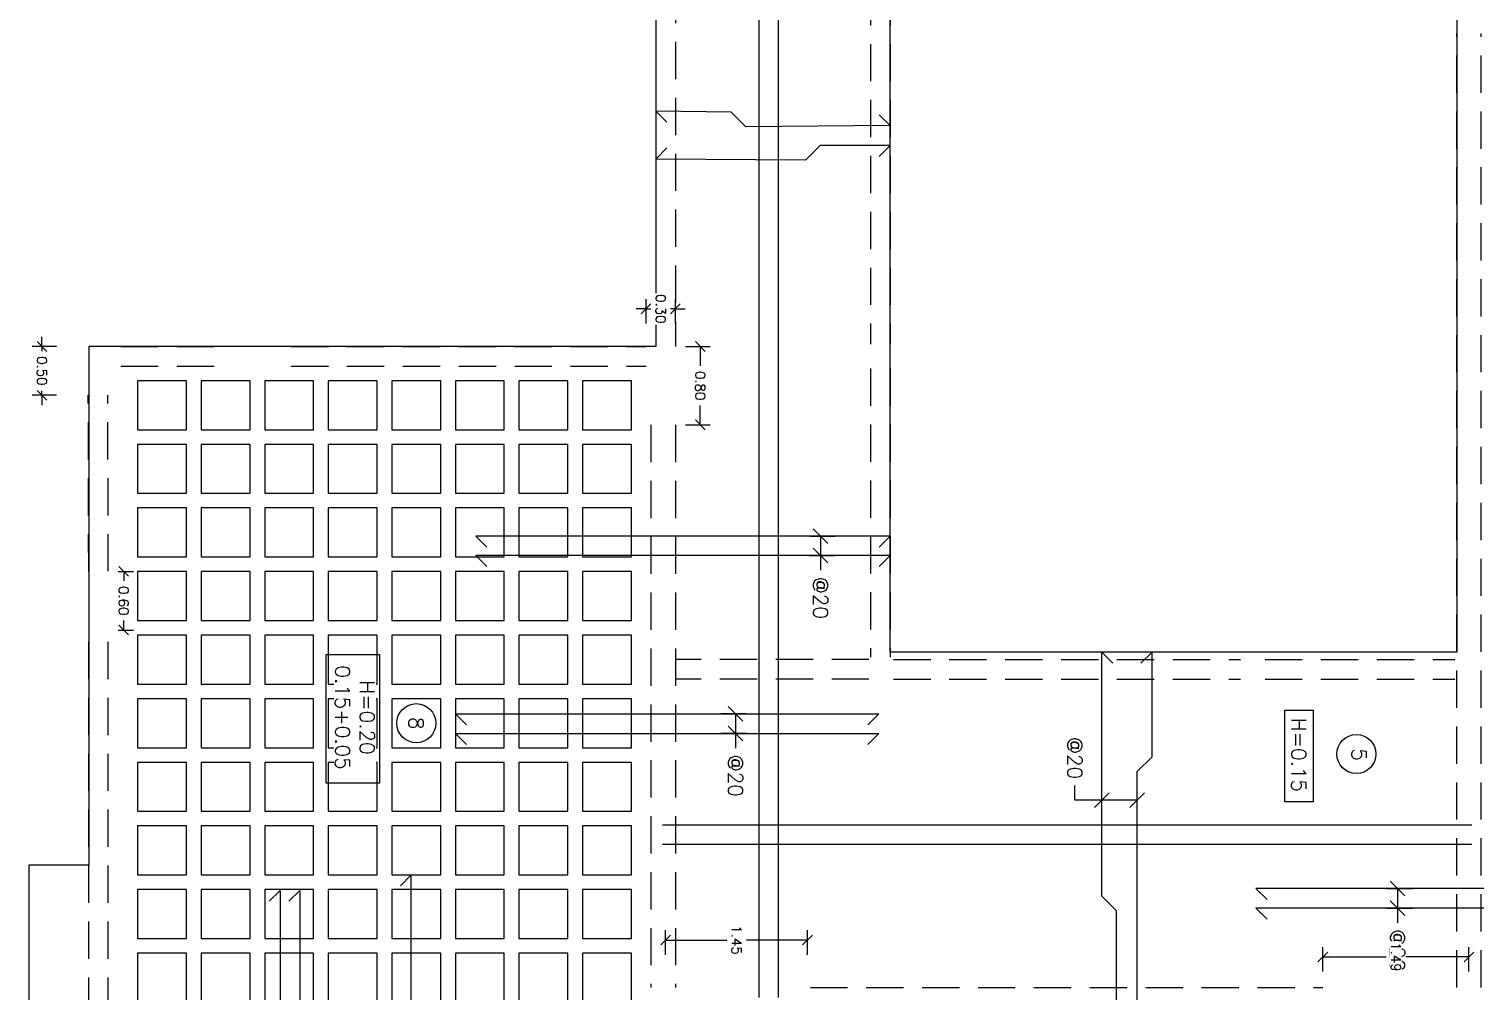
# Model space of a CAD drawing. Header units: metres. Extents: x -44 to 358, y -246 to 48.
# Drawn here: x 14.68 to 29.47, y -199.92 to -190.09 of the extents above; entities that cross this region are included whole.
import ezdxf
from ezdxf.enums import TextEntityAlignment as Align

# ---------------------------------------------------------------- set-up
doc = ezdxf.new("R2010")
doc.units = ezdxf.units.M
doc.header["$LTSCALE"] = 0.3
doc.header["$PDMODE"] = 3
doc.linetypes.add('HIDDEN', pattern=[9.525, 6.35, -3.175])
for name, color, linetype, lineweight in [('0-S-GRID-IDEN', 1, 'Continuous', 9), ('BOVEDILLA', 8, 'Continuous', 5), ('VIGAS', 1, 'HIDDEN', 15)]:
    doc.layers.add(name, color=color, linetype=linetype, lineweight=lineweight)
for name, color, linetype in [('ACERO', 5, 'Continuous'), ('BP', 3, 'Continuous'), ('DIMTEXTO', 4, 'Continuous')]:
    doc.layers.add(name, color=color, linetype=linetype)
doc.styles.add('SMPLEX', font='simplex.shx')
doc.dimstyles.new('DIM-50', dxfattribs={"dimscale": 0.5, "dimtxt": 0.2, "dimasz": 0.2, "dimexe": 0.2, "dimexo": 0.2, "dimgap": 0.1, "dimtad": 0, "dimtih": 1, "dimtoh": 1, "dimzin": 0, "dimdsep": 46, "dimtxsty": 'SMPLEX', "dimblk1": 'OBLIQUE', "dimblk2": 'OBLIQUE', "dimsah": 1, "dimcen": 0.2, "dimclrd": 4, "dimclre": 4, "dimclrt": 4, "dimadec": 0, "dimazin": 0, "dimtfac": 1, "dimtmove": 0, "dimatfit": 3, "dimldrblk": 'OPEN30', "dimfxl": 0.3, "dimfxlon": 1, "dimtfill": 1, "dimtolj": 1, "dimtzin": 0, "dimarcsym": 0})
doc.dimstyles.new('DIM-75', dxfattribs={"dimscale": 0.75, "dimtxt": 0.2, "dimasz": 0.2, "dimexe": 0.2, "dimexo": 0.2, "dimgap": 0.1, "dimtad": 0, "dimtih": 1, "dimtoh": 1, "dimzin": 0, "dimdsep": 46, "dimtxsty": 'SMPLEX', "dimblk1": 'OBLIQUE', "dimblk2": 'OBLIQUE', "dimsah": 1, "dimcen": 0.2, "dimclrd": 4, "dimclre": 4, "dimclrt": 4, "dimadec": 0, "dimazin": 0, "dimtfac": 1, "dimtmove": 0, "dimatfit": 3, "dimldrblk": 'OBLIQUE', "dimfxl": 0.2, "dimfxlon": 1, "dimtfill": 1, "dimtolj": 1, "dimtzin": 0, "dimarcsym": 0})

# ---------------------------------------------------------------- blocks, each defined once
blk = doc.blocks.new('_OBLIQUE')
at = {"color": 0, "linetype": 'ByBlock'}
blk.add_line((-0.5, -0.5), (0.5, 0.5), dxfattribs=at)
blk = doc.blocks.new('*D1384')
at = {"layer": 'DEFPOINTS', "color": 0, "transparency": 16777216}
for p in [(21.421, 8.384), (21.421, 8.123), (21.621, 8.118)]:
    blk.add_point(p, dxfattribs=at)
at = {"layer": 'DIMTEXTO', "color": 4, "lineweight": -2, "transparency": 16777216}
for p, q in [((21.421, 8.273), (21.421, 8.534)), ((21.621, 8.268), (21.621, 8.534)), ((21.421, 8.384), (21.621, 8.384)), ((21.621, 8.384), (21.771, 8.384))]:
    blk.add_line(p, q, dxfattribs=at)
at = {"layer": 'DIMTEXTO', "color": 4, "lineweight": -2, "transparency": 16777216, "xscale": 0.15, "yscale": 0.15, "zscale": 0.15, "rotation": 180}
blk.add_blockref('_OBLIQUE', (21.421, 8.384), dxfattribs=at)
at = {"layer": 'DIMTEXTO', "color": 4, "lineweight": -2, "transparency": 16777216, "xscale": 0.15, "yscale": 0.15, "zscale": 0.15}
blk.add_blockref('_OBLIQUE', (21.621, 8.384), dxfattribs=at)
at = {"layer": 'DIMTEXTO', "color": 4, "transparency": 16777216, "insert": (22.053, 8.384), "char_height": 0.15, "attachment_point": 5, "style": 'SMPLEX', "bg_fill": 3, "box_fill_scale": 1.1, "bg_fill_color": 256, "bg_fill_true_color": 13158600, "bg_fill_transparency": 0}
blk.add_mtext('\\A1;@20', dxfattribs=at)
blk = doc.blocks.new('*U1307')
at = {"layer": 'BOVEDILLA'}
blk.add_lwpolyline([(-0.25, -0.25), (0.25, -0.25), (0.25, 0.25), (-0.25, 0.25)], close=True, dxfattribs=at)
blk = doc.blocks.new('*U1308')
at = {"layer": 'BOVEDILLA', "color": 0, "linetype": 'ByBlock', "lineweight": -2, "transparency": 16777216}
for p in [(0, 0), (0.65, 0), (1.3, 0), (1.95, 0), (2.6, 0), (3.25, 0), (3.9, 0), (4.55, 0), (5.2, 0), (5.85, 0), (0, -0.65), (0.65, -0.65), (1.3, -0.65), (1.95, -0.65), (2.6, -0.65), (3.25, -0.65), (3.9, -0.65), (4.55, -0.65), (5.2, -0.65), (5.85, -0.65), (0, -1.3), (0.65, -1.3), (1.3, -1.3), (1.95, -1.3), (2.6, -1.3), (3.25, -1.3), (3.9, -1.3), (4.55, -1.3), (5.2, -1.3), (5.85, -1.3), (0, -1.95), (0.65, -1.95), (1.3, -1.95), (1.95, -1.95), (2.6, -1.95), (3.25, -1.95), (3.9, -1.95), (4.55, -1.95), (5.2, -1.95), (5.85, -1.95), (0, -2.6), (0.65, -2.6), (1.3, -2.6), (1.95, -2.6), (2.6, -2.6), (3.25, -2.6), (3.9, -2.6), (4.55, -2.6), (5.2, -2.6), (5.85, -2.6), (0, -3.25), (0.65, -3.25), (1.3, -3.25), (1.95, -3.25), (2.6, -3.25), (3.25, -3.25), (3.9, -3.25), (4.55, -3.25), (5.2, -3.25), (5.85, -3.25), (0, -3.9), (0.65, -3.9), (1.3, -3.9), (1.95, -3.9), (2.6, -3.9), (3.25, -3.9), (3.9, -3.9), (4.55, -3.9), (5.2, -3.9), (5.85, -3.9), (0, -4.55), (0.65, -4.55), (1.3, -4.55), (1.95, -4.55), (2.6, -4.55), (3.25, -4.55), (3.9, -4.55), (4.55, -4.55), (5.2, -4.55), (5.85, -4.55)]:
    blk.add_blockref('*U1307', p, dxfattribs=at)
blk = doc.blocks.new('*D1331')
at = {"layer": 'DEFPOINTS', "color": 0, "transparency": 16777216}
for p in [(25.024, 14.285), (25.024, 14.024), (25.224, 14.02)]:
    blk.add_point(p, dxfattribs=at)
at = {"layer": 'DIMTEXTO', "color": 4, "lineweight": -2, "transparency": 16777216}
for p, q in [((25.024, 14.174), (25.024, 14.435)), ((25.224, 14.17), (25.224, 14.435)), ((25.024, 14.285), (25.224, 14.285)), ((25.224, 14.285), (25.374, 14.285))]:
    blk.add_line(p, q, dxfattribs=at)
at = {"layer": 'DIMTEXTO', "color": 4, "lineweight": -2, "transparency": 16777216, "xscale": 0.15, "yscale": 0.15, "zscale": 0.15, "rotation": 180}
blk.add_blockref('_OBLIQUE', (25.024, 14.285), dxfattribs=at)
at = {"layer": 'DIMTEXTO', "color": 4, "lineweight": -2, "transparency": 16777216, "xscale": 0.15, "yscale": 0.15, "zscale": 0.15}
blk.add_blockref('_OBLIQUE', (25.224, 14.285), dxfattribs=at)
at = {"layer": 'DIMTEXTO', "color": 4, "transparency": 16777216, "insert": (25.656, 14.285), "char_height": 0.15, "attachment_point": 5, "style": 'SMPLEX', "bg_fill": 3, "box_fill_scale": 1.1, "bg_fill_color": 256, "bg_fill_true_color": 13158600, "bg_fill_transparency": 0}
blk.add_mtext('\\A1;@20', dxfattribs=at)
blk = doc.blocks.new('*D1332')
at = {"layer": 'DEFPOINTS', "color": 0, "transparency": 16777216}
for p in [(23.239, 7.776), (23.439, 7.78), (23.239, 7.515)]:
    blk.add_point(p, dxfattribs=at)
at = {"layer": 'DIMTEXTO', "color": 4, "lineweight": -2, "transparency": 16777216}
for p, q in [((23.239, 7.626), (23.239, 7.365)), ((23.439, 7.63), (23.439, 7.365)), ((23.239, 7.515), (23.439, 7.515)), ((23.439, 7.515), (23.589, 7.515))]:
    blk.add_line(p, q, dxfattribs=at)
at = {"layer": 'DIMTEXTO', "color": 4, "lineweight": -2, "transparency": 16777216, "xscale": 0.15, "yscale": 0.15, "zscale": 0.15, "rotation": 180}
blk.add_blockref('_OBLIQUE', (23.239, 7.515), dxfattribs=at)
at = {"layer": 'DIMTEXTO', "color": 4, "lineweight": -2, "transparency": 16777216, "xscale": 0.15, "yscale": 0.15, "zscale": 0.15}
blk.add_blockref('_OBLIQUE', (23.439, 7.515), dxfattribs=at)
at = {"layer": 'DIMTEXTO', "color": 4, "transparency": 16777216, "insert": (23.871, 7.515), "char_height": 0.15, "attachment_point": 5, "style": 'SMPLEX', "bg_fill": 3, "box_fill_scale": 1.1, "bg_fill_color": 256, "bg_fill_true_color": 13158600, "bg_fill_transparency": 0}
blk.add_mtext('\\A1;@20', dxfattribs=at)
blk = doc.blocks.new('*D1345')
at = {"layer": 'DEFPOINTS', "color": 0, "transparency": 16777216}
for p in [(24.957, 11.622), (24.122, 11.261), (24.957, 11.261)]:
    blk.add_point(p, dxfattribs=at)
at = {"layer": 'DIMTEXTO', "color": 4, "lineweight": -2, "transparency": 16777216}
for p, q in [((24.272, 11.622), (23.972, 11.622)), ((24.122, 11.622), (24.122, 11.261)), ((24.272, 11.261), (23.972, 11.261)), ((24.122, 11.261), (24.122, 10.984)), ((24.122, 10.984), (23.972, 10.984))]:
    blk.add_line(p, q, dxfattribs=at)
at = {"layer": 'DIMTEXTO', "color": 4, "lineweight": -2, "transparency": 16777216, "xscale": 0.15, "yscale": 0.15, "zscale": 0.15}
for p, rotation in [((24.122, 11.622), 90), ((24.122, 11.261), 270)]:
    blk.add_blockref('_OBLIQUE', p, dxfattribs=dict(at, rotation=rotation))
at = {"layer": 'DIMTEXTO', "color": 4, "transparency": 16777216, "insert": (23.69, 10.984), "char_height": 0.15, "attachment_point": 5, "style": 'SMPLEX', "bg_fill": 3, "box_fill_scale": 1.1, "bg_fill_color": 256, "bg_fill_true_color": 13158600, "bg_fill_transparency": 0}
blk.add_mtext('\\A1;@20', dxfattribs=at)
blk = doc.blocks.new('*D1354')
at = {"layer": 'DEFPOINTS', "color": 0, "ltscale": 0.2, "transparency": 16777216}
for p in [(26.034, 15.014), (25.723, 13.52), (26.034, 13.52)]:
    blk.add_point(p, dxfattribs=at)
at = {"layer": 'DIMTEXTO', "color": 4, "lineweight": -2, "ltscale": 0.2, "transparency": 16777216}
for p, q in [((25.873, 15.014), (25.623, 15.014)), ((25.723, 15.014), (25.723, 14.367)), ((25.723, 13.52), (25.723, 14.167)), ((25.873, 13.52), (25.623, 13.52))]:
    blk.add_line(p, q, dxfattribs=at)
at = {"layer": 'DIMTEXTO', "color": 4, "lineweight": -2, "ltscale": 0.2, "transparency": 16777216, "xscale": 0.1, "yscale": 0.1, "zscale": 0.1}
for p, rotation in [((25.723, 15.014), 90), ((25.723, 13.52), 270)]:
    blk.add_blockref('_OBLIQUE', p, dxfattribs=dict(at, rotation=rotation))
at = {"layer": 'DIMTEXTO', "color": 4, "ltscale": 0.2, "transparency": 16777216, "insert": (25.723, 14.267), "char_height": 0.1, "attachment_point": 5, "style": 'SMPLEX', "bg_fill": 3, "box_fill_scale": 1.1, "bg_fill_color": 256, "bg_fill_true_color": 13158600, "bg_fill_transparency": 0}
blk.add_mtext('\\A1;1.49', dxfattribs=at)
blk = doc.blocks.new('_Open30')
at = {"color": 0, "lineweight": -2}
for p, q in [((-1, 0.27), (0, 0)), ((0, 0), (-1, -0.27)), ((0, 0), (-1, 0))]:
    blk.add_line(p, q, dxfattribs=at)
blk = doc.blocks.new('*D1394')
at = {"layer": 'DEFPOINTS', "color": 0, "ltscale": 0.2, "transparency": 16777216}
for p in [(20.284, 7.154), (19.484, 6.9), (20.284, 6.9)]:
    blk.add_point(p, dxfattribs=at)
at = {"layer": 'DIMTEXTO', "color": 4, "lineweight": -2, "ltscale": 0.2, "transparency": 16777216}
for p, q in [((19.484, 7.004), (19.484, 7.254)), ((20.284, 7.004), (20.284, 7.254)), ((19.484, 7.154), (19.682, 7.154)), ((20.284, 7.154), (20.086, 7.154))]:
    blk.add_line(p, q, dxfattribs=at)
at = {"layer": 'DIMTEXTO', "color": 4, "lineweight": -2, "ltscale": 0.2, "transparency": 16777216, "xscale": 0.1, "yscale": 0.1, "zscale": 0.1, "rotation": 180}
blk.add_blockref('_OBLIQUE', (19.484, 7.154), dxfattribs=at)
at = {"layer": 'DIMTEXTO', "color": 4, "lineweight": -2, "ltscale": 0.2, "transparency": 16777216, "xscale": 0.1, "yscale": 0.1, "zscale": 0.1}
blk.add_blockref('_OBLIQUE', (20.284, 7.154), dxfattribs=at)
at = {"layer": 'DIMTEXTO', "color": 4, "ltscale": 0.2, "transparency": 16777216, "insert": (19.884, 7.154), "char_height": 0.1, "attachment_point": 5, "style": 'SMPLEX', "bg_fill": 3, "box_fill_scale": 1.1, "bg_fill_color": 256, "bg_fill_true_color": 13158600, "bg_fill_transparency": 0}
blk.add_mtext('\\A1;0.80', dxfattribs=at)
blk = doc.blocks.new('*D1357')
at = {"layer": 'DEFPOINTS', "color": 0, "ltscale": 0.2, "transparency": 16777216}
for p in [(19.484, 6.9), (19.099, 6.6), (19.484, 6.6)]:
    blk.add_point(p, dxfattribs=at)
at = {"layer": 'DIMTEXTO', "color": 4, "lineweight": -2, "ltscale": 0.2, "transparency": 16777216}
for p, q in [((19.099, 6.9), (19.099, 7)), ((19.249, 6.9), (18.999, 6.9)), ((19.099, 6.9), (19.099, 6.85)), ((19.249, 6.6), (18.999, 6.6)), ((19.099, 6.6), (19.099, 6.65)), ((19.099, 6.6), (19.099, 6.5))]:
    blk.add_line(p, q, dxfattribs=at)
at = {"layer": 'DIMTEXTO', "color": 4, "lineweight": -2, "ltscale": 0.2, "transparency": 16777216, "xscale": 0.1, "yscale": 0.1, "zscale": 0.1}
for p, rotation in [((19.099, 6.9), 270), ((19.099, 6.6), 89.99999999999999)]:
    blk.add_blockref('_OBLIQUE', p, dxfattribs=dict(at, rotation=rotation))
at = {"layer": 'DIMTEXTO', "color": 4, "ltscale": 0.2, "transparency": 16777216, "insert": (19.099, 6.75), "char_height": 0.1, "attachment_point": 5, "style": 'SMPLEX', "bg_fill": 3, "box_fill_scale": 1.1, "bg_fill_color": 256, "bg_fill_true_color": 13158600, "bg_fill_transparency": 0}
blk.add_mtext('\\A1;0.30', dxfattribs=at)
blk = doc.blocks.new('*D1363')
at = {"layer": 'DEFPOINTS', "color": 0, "ltscale": 0.2, "transparency": 16777216}
for p in [(25.55, 8.25), (26.034, 8.25), (26.034, 6.8)]:
    blk.add_point(p, dxfattribs=at)
at = {"layer": 'DIMTEXTO', "color": 4, "lineweight": -2, "ltscale": 0.2, "transparency": 16777216}
for p, q in [((25.7, 8.25), (25.45, 8.25)), ((25.55, 8.25), (25.55, 7.625)), ((25.55, 6.8), (25.55, 7.425)), ((25.7, 6.8), (25.45, 6.8))]:
    blk.add_line(p, q, dxfattribs=at)
at = {"layer": 'DIMTEXTO', "color": 4, "lineweight": -2, "ltscale": 0.2, "transparency": 16777216, "xscale": 0.1, "yscale": 0.1, "zscale": 0.1}
for p, rotation in [((25.55, 8.25), 89.99999999999999), ((25.55, 6.8), 270)]:
    blk.add_blockref('_OBLIQUE', p, dxfattribs=dict(at, rotation=rotation))
at = {"layer": 'DIMTEXTO', "color": 4, "ltscale": 0.2, "transparency": 16777216, "insert": (25.55, 7.525), "char_height": 0.1, "attachment_point": 5, "style": 'SMPLEX', "bg_fill": 3, "box_fill_scale": 1.1, "bg_fill_color": 256, "bg_fill_true_color": 13158600, "bg_fill_transparency": 0}
blk.add_mtext('\\A1;1.45', dxfattribs=at)
blk = doc.blocks.new('*D1396')
at = {"layer": 'DEFPOINTS', "color": 0, "ltscale": 0.2, "transparency": 16777216}
for p in [(19.484, 0.9), (19.982, 0.901), (19.982, 0.422)]:
    blk.add_point(p, dxfattribs=at)
at = {"layer": 'DIMTEXTO', "color": 4, "lineweight": -2, "ltscale": 0.2, "transparency": 16777216}
for p, q in [((19.484, 0.572), (19.484, 0.322)), ((19.982, 0.572), (19.982, 0.322)), ((19.484, 0.422), (19.384, 0.422)), ((19.484, 0.422), (19.531, 0.422)), ((19.982, 0.422), (19.935, 0.422)), ((19.982, 0.422), (20.082, 0.422))]:
    blk.add_line(p, q, dxfattribs=at)
at = {"layer": 'DIMTEXTO', "color": 4, "lineweight": -2, "ltscale": 0.2, "transparency": 16777216, "xscale": 0.1, "yscale": 0.1, "zscale": 0.1}
blk.add_blockref('_OBLIQUE', (19.484, 0.422), dxfattribs=at)
at = {"layer": 'DIMTEXTO', "color": 4, "lineweight": -2, "ltscale": 0.2, "transparency": 16777216, "xscale": 0.1, "yscale": 0.1, "zscale": 0.1, "rotation": 180}
blk.add_blockref('_OBLIQUE', (19.982, 0.422), dxfattribs=at)
at = {"layer": 'DIMTEXTO', "color": 4, "ltscale": 0.2, "transparency": 16777216, "insert": (19.733, 0.422), "char_height": 0.1, "attachment_point": 5, "style": 'SMPLEX', "bg_fill": 3, "box_fill_scale": 1.1, "bg_fill_color": 256, "bg_fill_true_color": 13158600, "bg_fill_transparency": 0}
blk.add_mtext('\\A1;0.50', dxfattribs=at)
blk = doc.blocks.new('*D1366')
at = {"layer": 'DEFPOINTS', "color": 0, "ltscale": 0.2, "transparency": 16777216}
for p in [(22.382, 1.258), (21.782, 1.1), (22.382, 1.1)]:
    blk.add_point(p, dxfattribs=at)
at = {"layer": 'DIMTEXTO', "color": 4, "lineweight": -2, "ltscale": 0.2, "transparency": 16777216}
for p, q in [((21.782, 1.2), (21.782, 1.358)), ((22.382, 1.2), (22.382, 1.358)), ((21.782, 1.258), (21.879, 1.258)), ((22.382, 1.258), (22.284, 1.258))]:
    blk.add_line(p, q, dxfattribs=at)
at = {"layer": 'DIMTEXTO', "color": 4, "lineweight": -2, "ltscale": 0.2, "transparency": 16777216, "xscale": 0.1, "yscale": 0.1, "zscale": 0.1, "rotation": 180}
blk.add_blockref('_OBLIQUE', (21.782, 1.258), dxfattribs=at)
at = {"layer": 'DIMTEXTO', "color": 4, "lineweight": -2, "ltscale": 0.2, "transparency": 16777216, "xscale": 0.1, "yscale": 0.1, "zscale": 0.1}
blk.add_blockref('_OBLIQUE', (22.382, 1.258), dxfattribs=at)
at = {"layer": 'DIMTEXTO', "color": 4, "ltscale": 0.2, "transparency": 16777216, "insert": (22.082, 1.258), "char_height": 0.1, "attachment_point": 5, "style": 'SMPLEX', "bg_fill": 3, "box_fill_scale": 1.1, "bg_fill_color": 256, "bg_fill_true_color": 13158600, "bg_fill_transparency": 0}
blk.add_mtext('\\A1;0.60', dxfattribs=at)
blk = doc.blocks.new('A$C1d16c170')
at = {"layer": '0-S-GRID-IDEN'}
for centre in [(23.649, 13.863), (23.334, 4.25)]:
    blk.add_circle(centre, 0.2, dxfattribs=at)
at = {"layer": 'ACERO', "ltscale": 0.2}
for p, q in [((24.371, 6.766), (24.371, 15.043)), ((24.571, 6.766), (24.571, 15.043)), ((26.138, 7.955), (13.976, 7.955)), ((26.138, 7.755), (13.976, 7.755))]:
    blk.add_line(p, q, dxfattribs=at)
at = {"layer": 'ACERO'}
for points in [[(25.137, 16.402), (25.024, 16.514), (25.024, 12.836), (25.137, 12.949)], [(25.337, 16.402), (25.224, 16.514), (25.224, 12.836), (25.337, 12.949)], [(26.172, 11.731), (26.284, 11.621), (23.826, 11.623), (23.676, 11.773), (22.609, 11.773), (22.721, 11.66)], [(26.172, 11.298), (26.284, 11.41), (25.251, 11.41), (25.101, 11.26), (22.609, 11.26), (22.721, 11.373)], [(17.114, 8.983), (17.226, 9.095), (17.238, 7.619), (17.087, 7.47), (17.079, 6.7), (17.191, 6.812)], [(17.54, 8.982), (17.428, 9.095), (17.428, 8.38), (17.578, 8.23), (17.57, 6.7), (17.454, 6.813)], [(21.533, 8.982), (21.421, 9.095), (21.421, 4.859), (21.533, 4.971)], [(21.733, 8.982), (21.621, 9.095), (21.621, 4.859), (21.733, 4.971)], [(23.352, 4.762), (23.239, 4.65), (23.239, 8.979), (23.352, 8.866)], [(23.552, 4.762), (23.439, 4.65), (23.439, 8.979), (23.552, 8.866)], [(32.422, 4.157), (32.534, 4.047), (28.61, 4.049), (28.46, 4.199), (24.884, 4.199), (24.997, 4.087)], [(25.154, 2.947), (25.042, 3.059), (28.61, 3.059), (28.497, 2.947)], [(25.154, 2.747), (25.042, 2.859), (28.61, 2.859), (28.497, 2.747)]]:
    blk.add_lwpolyline(points, dxfattribs=at)
at = {"layer": 'BP', "ltscale": 0.2}
blk.add_lwpolyline([(32.464, 20.889), (11.584, 20.889), (11.584, 14.889), (22.609, 14.889), (22.609, 9.095), (13.887, 9.095), (13.884, 6.7), (19.484, 6.7), (19.484, 0.9), (24.784, 0.9), (24.784, 0.289), (27.134, 0.289), (27.134, 0.9), (37.611, 0.9), (37.611, 20.966), (32.464, 20.966), (32.464, 20.889)], dxfattribs=at)
at = {"layer": 'DIMTEXTO', "color": 4}
blk.add_lwpolyline([(22.631, 3.875), (23.946, 3.875), (23.946, 3.327), (22.631, 3.327)], close=True, dxfattribs=at)
at = {"layer": 'VIGAS', "ltscale": 0.2}
for p, q in [((26.034, 15.139), (16.285, 15.139)), ((26.034, 14.889), (16.285, 14.889)), ((22.684, 12.929), (22.684, 14.868)), ((22.884, 12.929), (22.884, 14.868)), ((26.034, 8.28), (26.034, 13.52)), ((26.284, 8.28), (26.284, 13.52)), ((22.684, 9.129), (22.684, 12.679)), ((22.884, 9.129), (22.884, 12.679)), ((14.106, 9.095), (19.459, 9.095)), ((19.709, 9.095), (22.659, 9.095)), ((14.106, 8.895), (19.459, 8.895)), ((19.709, 8.895), (22.659, 8.895)), ((22.684, 8.879), (22.684, 6.9)), ((22.884, 8.879), (22.884, 6.9)), ((14.084, 6.9), (19.484, 6.9)), ((20.284, 6.9), (26.034, 6.9)), ((14.084, 6.7), (19.484, 6.7)), ((19.484, 2.97), (19.484, 6.6)), ((19.684, 2.97), (19.684, 6.6)), ((20.284, 6.65), (26.034, 6.65)), ((19.484, 1.23), (19.484, 2.37)), ((19.684, 1.23), (19.684, 2.37)), ((21.781, 1.1), (19.981, 1.096)), ((26.884, 1.1), (22.382, 1.1)), ((21.782, 0.9), (19.982, 0.896)), ((26.884, 0.9), (22.382, 0.9))]:
    blk.add_line(p, q, dxfattribs=at)
at = {"layer": 'BOVEDILLA'}
blk.add_blockref('*U1308', (20.084, 6.2), dxfattribs=at)
at = {"layer": 'DIMTEXTO', "style": 'SMPLEX'}
for s, p in [('5', (23.656, 13.89)), ('8', (23.334, 4.25))]:
    blk.add_text(s, height=0.15, dxfattribs=at).set_placement(p, align=Align.MIDDLE_CENTER)
at = {"layer": 'DIMTEXTO', "color": 4, "char_height": 0.15, "attachment_point": 5, "rotation": 0, "style": 'SMPLEX', "bg_fill": 3, "box_fill_scale": 1.1, "bg_fill_color": 256, "bg_fill_true_color": 13158600, "bg_fill_transparency": 0}
for s, insert in [('\\A1;H=0.15', (23.658, 13.274)), ('\\A1;H=0.20\\P0.15+0.05', (23.276, 3.622))]:
    blk.add_mtext(s, dxfattribs=dict(at, insert=insert))
at = {"layer": 'DIMTEXTO'}
for base, p1, p2, angle, picture, middle in [((25.024, 14.285), (25.224, 14.02), (25.024, 14.024), 360, '*D1331', (25.656, 14.285)), ((24.122, 11.261), (24.957, 11.622), (24.957, 11.261), 90, '*D1345', (23.69, 10.984)), ((21.421, 8.384), (21.621, 8.118), (21.421, 8.123), 360, '*D1384', (22.053, 8.384)), ((23.239, 7.515), (23.439, 7.78), (23.239, 7.776), 0, '*D1332', (23.871, 7.515))]:
    dim = blk.add_linear_dim(base=base, p1=p1, p2=p2, angle=angle, text='@20', dimstyle='DIM-75', dxfattribs=at)
    dim.commit()
    dim.dimension.update_dxf_attribs({"geometry": picture, "text_midpoint": middle, "dimtype": 128})
at = {"layer": 'DIMTEXTO', "ltscale": 0.2}
dim = blk.add_linear_dim(base=(25.55, 8.25), p1=(26.034, 6.8), p2=(26.034, 8.25), angle=90, dimstyle='DIM-50', dxfattribs=at)
dim.commit()
dim.dimension.update_dxf_attribs({"geometry": '*D1363', "text_midpoint": (25.55, 7.525)})
for base, p1, p2, picture, middle in [((20.284, 7.154), (19.484, 6.9), (20.284, 6.9), '*D1394', (19.884, 7.154)), ((22.382, 1.258), (21.782, 1.1), (22.382, 1.1), '*D1366', (22.082, 1.258)), ((19.982, 0.422), (19.484, 0.9), (19.982, 0.901), '*D1396', (19.733, 0.422))]:
    dim = blk.add_linear_dim(base=base, p1=p1, p2=p2, dimstyle='DIM-50', dxfattribs=at)
    dim.commit()
    dim.dimension.update_dxf_attribs({"geometry": picture, "text_midpoint": middle})
at = {"layer": 'DIMTEXTO', "color": 4}
blk.add_lwpolyline([(23.202, 13.422), (24.139, 13.422), (24.139, 13.131), (23.202, 13.131)], close=True, dxfattribs=at)
at = {"layer": 'DIMTEXTO', "ltscale": 0.2}
for base, p1, p2, picture, middle in [((25.723, 13.52), (26.034, 15.014), (26.034, 13.52), '*D1354', (25.723, 14.267)), ((19.099, 6.6), (19.484, 6.9), (19.484, 6.6), '*D1357', (19.099, 6.75))]:
    dim = blk.add_linear_dim(base=base, p1=p1, p2=p2, angle=90, dimstyle='DIM-50', dxfattribs=at)
    dim.commit()
    dim.dimension.update_dxf_attribs({"geometry": picture, "text_midpoint": middle})

msp = doc.modelspace()

# ---------------------------------------------------------------- block references
at = {"layer": 'DIMTEXTO', "ltscale": 0.2, "rotation": 270}
msp.add_blockref('A$C1d16c170', (14.3913062, -173.851446), dxfattribs=at)

doc.saveas('drawing.dxf')
